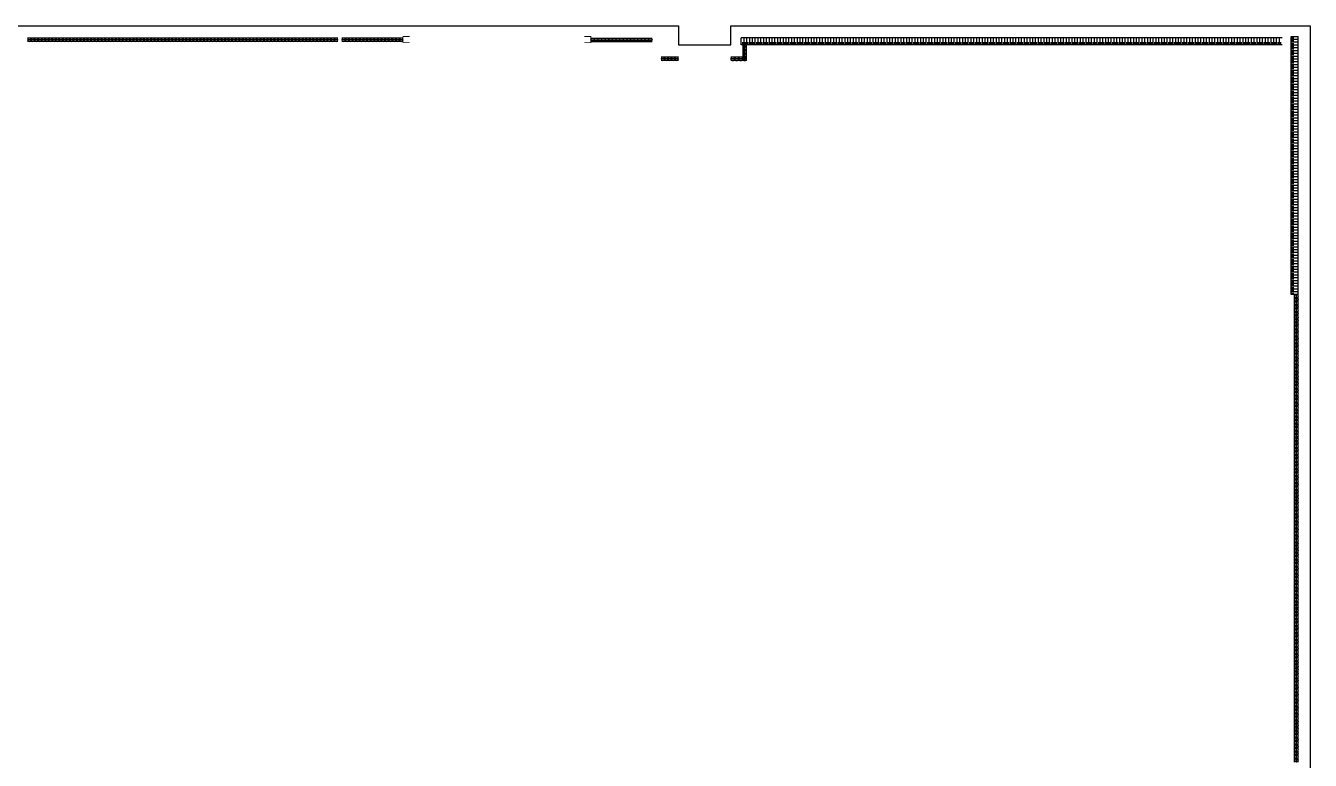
# Model space of a CAD drawing. Extents: x -1313754 to 847533, y 489853 to 941203.
# Drawn here: x -1164854 to -1128054, y 702170 to 723220 of the extents above; entities that cross this region are included whole.
import ezdxf

# ---------------------------------------------------------------- set-up
doc = ezdxf.new("R2010")
doc.units = 0
doc.header["$LTSCALE"] = 1000
doc.header["$MEASUREMENT"] = 0
doc.layers.get('Defpoints').update_dxf_attribs({"color": 210})
for name, color, linetype in [('99平面图例外参$0$A-HATCH-2', 251, 'Continuous'), ('A-HRAIL', 173, 'Continuous'), ('A-LIN-V', 9, 'Continuous'), ('A-SFCE', 30, 'Continuous'), ('DIM_SYMB', 3, 'Continuous')]:
    doc.layers.add(name, color=color, linetype=linetype)

# ---------------------------------------------------------------- blocks, each defined once
blk = doc.blocks.new('234234werwer')
at = {"layer": 'Defpoints'}
blk.add_lwpolyline([(530900, -99600), (556400, -99600), (556400, -100150), (557900, -100150), (557900, -99600), (583400, -99600), (583400, -100150), (584900, -100150), (584900, -99600), (610400, -99600), (610400, -100150), (611900, -100150), (611900, -99600), (628500, -99600), (628500, -183400)], dxfattribs=at)
blk = doc.blocks.new('3333')
at = {"layer": 'A-SFCE', "const_width": 20}
blk.add_lwpolyline([(-227064, 766320), (-227064, 766510), (-227244, 766510), (-227244, 766320)], dxfattribs=at)
blk = doc.blocks.new('99平面图例外参$0$$LinePat$填挖边坡')
at = {"color": 0}
for p, q in [((0, 0), (0, -1500)), ((300, 0), (300, -600))]:
    blk.add_line(p, q, dxfattribs=at)
at = {"layer": 'Defpoints', "color": 0}
blk.add_point((600, 0), dxfattribs=at)
blk = doc.blocks.new('99平面图例外参$0$$LinePat$圆环')
for points in [[(0, 150), (300, 150)], [(0, 0), (300, 0)], [(0, -150), (300, -150)]]:
    blk.add_lwpolyline(points)
at = {"color": 0}
blk.add_circle((150, 0), 150, dxfattribs=at)
blk = doc.blocks.new('34242343243')
at = {"layer": 'A-LIN-V'}
for p, q in [((-128858, 722870), (-144354, 722870)), ((-128604, 715520), (-128604, 722914)), ((-128404, 715520), (-128404, 722914)), ((-128858, 722670), (-144354, 722670)), ((-128404, 715520), (-128604, 715520))]:
    blk.add_line(p, q, dxfattribs=at)
at = {"layer": '99平面图例外参$0$A-HATCH-2', "color": 203, "yscale": 0.1333333333333333, "zscale": 0.1333333333333333}
for p, xscale, rotation in [((-144354, 722670), -0.1338169328393815, 179.9999999999118), ((-144274, 722670), -0.1338169328393815, 179.9999999999118), ((-144194, 722670), -0.1338169328393815, 179.9999999999118), ((-144113, 722670), -0.1338169328393815, 179.9999999999118), ((-144033, 722670), -0.1338169328393815, 179.9999999999118), ((-143953, 722670), -0.1338169328393815, 179.9999999999118), ((-143872, 722670), -0.1338169328393815, 179.9999999999118), ((-143792, 722670), -0.1338169328393815, 179.9999999999118), ((-143712, 722670), -0.1338169328393815, 179.9999999999118), ((-143632, 722670), -0.1338169328393815, 179.9999999999118), ((-143551, 722670), -0.1338169328393815, 179.9999999999118), ((-143471, 722670), -0.1338169328393815, 179.9999999999118), ((-143391, 722670), -0.1338169328393815, 179.9999999999118), ((-143310, 722670), -0.1338169328393815, 179.9999999999118), ((-143230, 722670), -0.1338169328393815, 179.9999999999118), ((-143150, 722670), -0.1338169328393815, 179.9999999999118), ((-143070, 722670), -0.1338169328393815, 179.9999999999118), ((-142989, 722670), -0.1338169328393815, 179.9999999999118), ((-142909, 722670), -0.1338169328393815, 179.9999999999118), ((-142829, 722670), -0.1338169328393815, 179.9999999999118), ((-142748, 722670), -0.1338169328393815, 179.9999999999118), ((-142668, 722670), -0.1338169328393815, 179.9999999999118), ((-142588, 722670), -0.1338169328393815, 179.9999999999118), ((-142508, 722670), -0.1338169328393815, 179.9999999999118), ((-142427, 722670), -0.1338169328393815, 179.9999999999118), ((-142347, 722670), -0.1338169328393815, 179.9999999999118), ((-142267, 722670), -0.1338169328393815, 179.9999999999118), ((-142186, 722670), -0.1338169328393815, 179.9999999999118), ((-142106, 722670), -0.1338169328393815, 179.9999999999118), ((-142026, 722670), -0.1338169328393815, 179.9999999999118), ((-141945, 722670), -0.1338169328393815, 179.9999999999118), ((-141865, 722670), -0.1338169328393815, 179.9999999999118), ((-141785, 722670), -0.1338169328393815, 179.9999999999118), ((-141705, 722670), -0.1338169328393815, 179.9999999999118), ((-141624, 722670), -0.1338169328393815, 179.9999999999118), ((-141544, 722670), -0.1338169328393815, 179.9999999999118), ((-141464, 722670), -0.1338169328393815, 179.9999999999118), ((-141383, 722670), -0.1338169328393815, 179.9999999999118), ((-141303, 722670), -0.1338169328393815, 179.9999999999118), ((-141223, 722670), -0.1338169328393815, 179.9999999999118), ((-141143, 722670), -0.1338169328393815, 179.9999999999118), ((-141062, 722670), -0.1338169328393815, 179.9999999999118), ((-140982, 722670), -0.1338169328393815, 179.9999999999118), ((-140902, 722670), -0.1338169328393815, 179.9999999999118), ((-140821, 722670), -0.1338169328393815, 179.9999999999118), ((-140741, 722670), -0.1338169328393815, 179.9999999999118), ((-140661, 722670), -0.1338169328393815, 179.9999999999118), ((-140581, 722670), -0.1338169328393815, 179.9999999999118), ((-140500, 722670), -0.1338169328393815, 179.9999999999118), ((-140420, 722670), -0.1338169328393815, 179.9999999999118), ((-140340, 722670), -0.1338169328393815, 179.9999999999118), ((-140259, 722670), -0.1338169328393815, 179.9999999999118), ((-140179, 722670), -0.1338169328393815, 179.9999999999118), ((-140099, 722670), -0.1338169328393815, 179.9999999999118), ((-140019, 722670), -0.1338169328393815, 179.9999999999118), ((-139938, 722670), -0.1338169328393815, 179.9999999999118), ((-139858, 722670), -0.1338169328393815, 179.9999999999118), ((-139778, 722670), -0.1338169328393815, 179.9999999999118), ((-139697, 722670), -0.1338169328393815, 179.9999999999118), ((-139617, 722670), -0.1338169328393815, 179.9999999999118), ((-139537, 722670), -0.1338169328393815, 179.9999999999118), ((-139456, 722670), -0.1338169328393815, 179.9999999999118), ((-139376, 722670), -0.1338169328393815, 179.9999999999118), ((-139296, 722670), -0.1338169328393815, 179.9999999999118), ((-139216, 722670), -0.1338169328393815, 179.9999999999118), ((-139135, 722670), -0.1338169328393815, 179.9999999999118), ((-139055, 722670), -0.1338169328393815, 179.9999999999118), ((-138975, 722670), -0.1338169328393815, 179.9999999999118), ((-138894, 722670), -0.1338169328393815, 179.9999999999118), ((-138814, 722670), -0.1338169328393815, 179.9999999999118), ((-138734, 722670), -0.1338169328393815, 179.9999999999118), ((-138654, 722670), -0.1338169328393815, 179.9999999999118), ((-138573, 722670), -0.1338169328393815, 179.9999999999118), ((-138493, 722670), -0.1338169328393815, 179.9999999999118), ((-138413, 722670), -0.1338169328393815, 179.9999999999118), ((-138332, 722670), -0.1338169328393815, 179.9999999999118), ((-138252, 722670), -0.1338169328393815, 179.9999999999118), ((-138172, 722670), -0.1338169328393815, 179.9999999999118), ((-138092, 722670), -0.1338169328393815, 179.9999999999118), ((-138011, 722670), -0.1338169328393815, 179.9999999999118), ((-137931, 722670), -0.1338169328393815, 179.9999999999118), ((-137851, 722670), -0.1338169328393815, 179.9999999999118), ((-137770, 722670), -0.1338169328393815, 179.9999999999118), ((-137690, 722670), -0.1338169328393815, 179.9999999999118), ((-137610, 722670), -0.1338169328393815, 179.9999999999118), ((-137530, 722670), -0.1338169328393815, 179.9999999999118), ((-137449, 722670), -0.1338169328393815, 179.9999999999118), ((-137369, 722670), -0.1338169328393815, 179.9999999999118), ((-137289, 722670), -0.1338169328393815, 179.9999999999118), ((-137208, 722670), -0.1338169328393815, 179.9999999999118), ((-137128, 722670), -0.1338169328393815, 179.9999999999118), ((-137048, 722670), -0.1338169328393815, 179.9999999999118), ((-136967, 722670), -0.1338169328393815, 179.9999999999118), ((-136887, 722670), -0.1338169328393815, 179.9999999999118), ((-136807, 722670), -0.1338169328393815, 179.9999999999118), ((-136727, 722670), -0.1338169328393815, 179.9999999999118), ((-136646, 722670), -0.1338169328393815, 179.9999999999118), ((-136566, 722670), -0.1338169328393815, 179.9999999999118), ((-136486, 722670), -0.1338169328393815, 179.9999999999118), ((-136405, 722670), -0.1338169328393815, 179.9999999999118), ((-136325, 722670), -0.1338169328393815, 179.9999999999118), ((-136245, 722670), -0.1338169328393815, 179.9999999999118), ((-136165, 722670), -0.1338169328393815, 179.9999999999118), ((-136084, 722670), -0.1338169328393815, 179.9999999999118), ((-136004, 722670), -0.1338169328393815, 179.9999999999118), ((-135924, 722670), -0.1338169328393815, 179.9999999999118), ((-135843, 722670), -0.1338169328393815, 179.9999999999118), ((-135763, 722670), -0.1338169328393815, 179.9999999999118), ((-135683, 722670), -0.1338169328393815, 179.9999999999118), ((-135603, 722670), -0.1338169328393815, 179.9999999999118), ((-135522, 722670), -0.1338169328393815, 179.9999999999118), ((-135442, 722670), -0.1338169328393815, 179.9999999999118), ((-135362, 722670), -0.1338169328393815, 179.9999999999118), ((-135281, 722670), -0.1338169328393815, 179.9999999999118), ((-135201, 722670), -0.1338169328393815, 179.9999999999118), ((-135121, 722670), -0.1338169328393815, 179.9999999999118), ((-135041, 722670), -0.1338169328393815, 179.9999999999118), ((-134960, 722670), -0.1338169328393815, 179.9999999999118), ((-134880, 722670), -0.1338169328393815, 179.9999999999118), ((-134800, 722670), -0.1338169328393815, 179.9999999999118), ((-134719, 722670), -0.1338169328393815, 179.9999999999118), ((-134639, 722670), -0.1338169328393815, 179.9999999999118), ((-134559, 722670), -0.1338169328393815, 179.9999999999118), ((-134478, 722670), -0.1338169328393815, 179.9999999999118), ((-134398, 722670), -0.1338169328393815, 179.9999999999118), ((-134318, 722670), -0.1338169328393815, 179.9999999999118), ((-134238, 722670), -0.1338169328393815, 179.9999999999118), ((-134157, 722670), -0.1338169328393815, 179.9999999999118), ((-134077, 722670), -0.1338169328393815, 179.9999999999118), ((-133997, 722670), -0.1338169328393815, 179.9999999999118), ((-133916, 722670), -0.1338169328393815, 179.9999999999118), ((-133836, 722670), -0.1338169328393815, 179.9999999999118), ((-133756, 722670), -0.1338169328393815, 179.9999999999118), ((-133676, 722670), -0.1338169328393815, 179.9999999999118), ((-133595, 722670), -0.1338169328393815, 179.9999999999118), ((-133515, 722670), -0.1338169328393815, 179.9999999999118), ((-133435, 722670), -0.1338169328393815, 179.9999999999118), ((-133354, 722670), -0.1338169328393815, 179.9999999999118), ((-133274, 722670), -0.1338169328393815, 179.9999999999118), ((-133194, 722670), -0.1338169328393815, 179.9999999999118), ((-133114, 722670), -0.1338169328393815, 179.9999999999118), ((-133033, 722670), -0.1338169328393815, 179.9999999999118), ((-132953, 722670), -0.1338169328393815, 179.9999999999118), ((-132873, 722670), -0.1338169328393815, 179.9999999999118), ((-132792, 722670), -0.1338169328393815, 179.9999999999118), ((-132712, 722670), -0.1338169328393815, 179.9999999999118), ((-132632, 722670), -0.1338169328393815, 179.9999999999118), ((-132552, 722670), -0.1338169328393815, 179.9999999999118), ((-132471, 722670), -0.1338169328393815, 179.9999999999118), ((-132391, 722670), -0.1338169328393815, 179.9999999999118), ((-132311, 722670), -0.1338169328393815, 179.9999999999118), ((-132230, 722670), -0.1338169328393815, 179.9999999999118), ((-132150, 722670), -0.1338169328393815, 179.9999999999118), ((-132070, 722670), -0.1338169328393815, 179.9999999999118), ((-131989, 722670), -0.1338169328393815, 179.9999999999118), ((-131909, 722670), -0.1338169328393815, 179.9999999999118), ((-131829, 722670), -0.1338169328393815, 179.9999999999118), ((-131749, 722670), -0.1338169328393815, 179.9999999999118), ((-131668, 722670), -0.1338169328393815, 179.9999999999118), ((-131588, 722670), -0.1338169328393815, 179.9999999999118), ((-131508, 722670), -0.1338169328393815, 179.9999999999118), ((-131427, 722670), -0.1338169328393815, 179.9999999999118), ((-131347, 722670), -0.1338169328393815, 179.9999999999118), ((-131267, 722670), -0.1338169328393815, 179.9999999999118), ((-131187, 722670), -0.1338169328393815, 179.9999999999118), ((-131106, 722670), -0.1338169328393815, 179.9999999999118), ((-131026, 722670), -0.1338169328393815, 179.9999999999118), ((-130946, 722670), -0.1338169328393815, 179.9999999999118), ((-130865, 722670), -0.1338169328393815, 179.9999999999118), ((-130785, 722670), -0.1338169328393815, 179.9999999999118), ((-130705, 722670), -0.1338169328393815, 179.9999999999118), ((-130625, 722670), -0.1338169328393815, 179.9999999999118), ((-130544, 722670), -0.1338169328393815, 179.9999999999118), ((-130464, 722670), -0.1338169328393815, 179.9999999999118), ((-130384, 722670), -0.1338169328393815, 179.9999999999118), ((-130303, 722670), -0.1338169328393815, 179.9999999999118), ((-130223, 722670), -0.1338169328393815, 179.9999999999118), ((-130143, 722670), -0.1338169328393815, 179.9999999999118), ((-130063, 722670), -0.1338169328393815, 179.9999999999118), ((-129982, 722670), -0.1338169328393815, 179.9999999999118), ((-129902, 722670), -0.1338169328393815, 179.9999999999118), ((-129822, 722670), -0.1338169328393815, 179.9999999999118), ((-129741, 722670), -0.1338169328393815, 179.9999999999118), ((-129661, 722670), -0.1338169328393815, 179.9999999999118), ((-129581, 722670), -0.1338169328393815, 179.9999999999118), ((-129501, 722670), -0.1338169328393815, 179.9999999999118), ((-129420, 722670), -0.1338169328393815, 179.9999999999118), ((-129340, 722670), -0.1338169328393815, 179.9999999999118), ((-129260, 722670), -0.1338169328393815, 179.9999999999118), ((-129179, 722670), -0.1338169328393815, 179.9999999999118), ((-129099, 722670), -0.1338169328393815, 179.9999999999118), ((-129019, 722670), -0.1338169328393815, 179.9999999999118), ((-128938, 722670), -0.1338169328393815, 179.9999999999118), ((-128604, 722914), -0.133949268261889, 89.9999999991862), ((-128604, 722834), -0.133949268261889, 89.9999999991862), ((-128604, 722753), -0.133949268261889, 89.9999999991862), ((-128604, 722673), -0.133949268261889, 89.9999999991862), ((-128604, 722593), -0.133949268261889, 89.9999999991862), ((-128604, 722512), -0.133949268261889, 89.9999999991862), ((-128604, 722432), -0.133949268261889, 89.9999999991862), ((-128604, 722351), -0.133949268261889, 89.9999999991862), ((-128604, 722271), -0.133949268261889, 89.9999999991862), ((-128604, 722191), -0.133949268261889, 89.9999999991862), ((-128604, 722110), -0.133949268261889, 89.9999999991862), ((-128604, 722030), -0.133949268261889, 89.9999999991862), ((-128604, 721950), -0.133949268261889, 89.9999999991862), ((-128604, 721869), -0.133949268261889, 89.9999999991862), ((-128604, 721789), -0.133949268261889, 89.9999999991862), ((-128604, 721708), -0.133949268261889, 89.9999999991862), ((-128604, 721628), -0.133949268261889, 89.9999999991862), ((-128604, 721548), -0.133949268261889, 89.9999999991862), ((-128604, 721467), -0.133949268261889, 89.9999999991862), ((-128604, 721387), -0.133949268261889, 89.9999999991862), ((-128604, 721307), -0.133949268261889, 89.9999999991862), ((-128604, 721226), -0.133949268261889, 89.9999999991862), ((-128604, 721146), -0.133949268261889, 89.9999999991862), ((-128604, 721065), -0.133949268261889, 89.9999999991862), ((-128604, 720985), -0.133949268261889, 89.9999999991862), ((-128604, 720905), -0.133949268261889, 89.9999999991862), ((-128604, 720824), -0.133949268261889, 89.9999999991862), ((-128604, 720744), -0.133949268261889, 89.9999999991862), ((-128604, 720664), -0.133949268261889, 89.9999999991862), ((-128604, 720583), -0.133949268261889, 89.9999999991862), ((-128604, 720503), -0.133949268261889, 89.9999999991862), ((-128604, 720423), -0.133949268261889, 89.9999999991862), ((-128604, 720342), -0.133949268261889, 89.9999999991862), ((-128604, 720262), -0.133949268261889, 89.9999999991862), ((-128604, 720181), -0.133949268261889, 89.9999999991862), ((-128604, 720101), -0.133949268261889, 89.9999999991862), ((-128604, 720021), -0.133949268261889, 89.9999999991862), ((-128604, 719940), -0.133949268261889, 89.9999999991862), ((-128604, 719860), -0.133949268261889, 89.9999999991862), ((-128604, 719780), -0.133949268261889, 89.9999999991862), ((-128604, 719699), -0.133949268261889, 89.9999999991862), ((-128604, 719619), -0.133949268261889, 89.9999999991862), ((-128604, 719538), -0.133949268261889, 89.9999999991862), ((-128604, 719458), -0.133949268261889, 89.9999999991862), ((-128604, 719378), -0.133949268261889, 89.9999999991862), ((-128604, 719297), -0.133949268261889, 89.9999999991862), ((-128604, 719217), -0.133949268261889, 89.9999999991862), ((-128604, 719137), -0.133949268261889, 89.9999999991862), ((-128604, 719056), -0.133949268261889, 89.9999999991862), ((-128604, 718976), -0.133949268261889, 89.9999999991862), ((-128604, 718896), -0.133949268261889, 89.9999999991862), ((-128604, 718815), -0.133949268261889, 89.9999999991862), ((-128604, 718735), -0.133949268261889, 89.9999999991862), ((-128604, 718654), -0.133949268261889, 89.9999999991862), ((-128604, 718574), -0.133949268261889, 89.9999999991862), ((-128604, 718494), -0.133949268261889, 89.9999999991862), ((-128604, 718413), -0.133949268261889, 89.9999999991862), ((-128604, 718333), -0.133949268261889, 89.9999999991862), ((-128604, 718253), -0.133949268261889, 89.9999999991862), ((-128604, 718172), -0.133949268261889, 89.9999999991862), ((-128604, 718092), -0.133949268261889, 89.9999999991862), ((-128604, 718011), -0.133949268261889, 89.9999999991862), ((-128604, 717931), -0.133949268261889, 89.9999999991862), ((-128604, 717851), -0.133949268261889, 89.9999999991862), ((-128604, 717770), -0.133949268261889, 89.9999999991862), ((-128604, 717690), -0.133949268261889, 89.9999999991862), ((-128604, 717610), -0.133949268261889, 89.9999999991862), ((-128604, 717529), -0.133949268261889, 89.9999999991862), ((-128604, 717449), -0.133949268261889, 89.9999999991862), ((-128604, 717368), -0.133949268261889, 89.9999999991862), ((-128604, 717288), -0.133949268261889, 89.9999999991862), ((-128604, 717208), -0.133949268261889, 89.9999999991862), ((-128604, 717127), -0.133949268261889, 89.9999999991862), ((-128604, 717047), -0.133949268261889, 89.9999999991862), ((-128604, 716967), -0.133949268261889, 89.9999999991862), ((-128604, 716886), -0.133949268261889, 89.9999999991862), ((-128604, 716806), -0.133949268261889, 89.9999999991862), ((-128604, 716726), -0.133949268261889, 89.9999999991862), ((-128604, 716645), -0.133949268261889, 89.9999999991862), ((-128604, 716565), -0.133949268261889, 89.9999999991862), ((-128604, 716484), -0.133949268261889, 89.9999999991862), ((-128604, 716404), -0.133949268261889, 89.9999999991862), ((-128604, 716324), -0.133949268261889, 89.9999999991862), ((-128604, 716243), -0.133949268261889, 89.9999999991862), ((-128604, 716163), -0.133949268261889, 89.9999999991862), ((-128604, 716083), -0.133949268261889, 89.9999999991862), ((-128604, 716002), -0.133949268261889, 89.9999999991862), ((-128604, 715922), -0.133949268261889, 89.9999999991862), ((-128604, 715841), -0.133949268261889, 89.9999999991862), ((-128604, 715761), -0.133949268261889, 89.9999999991862), ((-128604, 715681), -0.133949268261889, 89.9999999991862), ((-128604, 715600), -0.133949268261889, 89.9999999991862)]:
    blk.add_blockref('99平面图例外参$0$$LinePat$填挖边坡', p, dxfattribs=dict(at, xscale=xscale, rotation=rotation))
at = {"layer": 'A-HRAIL'}
for p, xscale, yscale, zscale, rotation in [((-164699, 722814), -0.3368181818181785, 0.3333333333333333, 0.3333333333333333, 359.9999999997967), ((-164598, 722814), -0.3368181818181785, 0.3333333333333333, 0.3333333333333333, 359.9999999997967), ((-164497, 722814), -0.3368181818181785, 0.3333333333333333, 0.3333333333333333, 359.9999999997967), ((-164396, 722814), -0.3368181818181785, 0.3333333333333333, 0.3333333333333333, 359.9999999997967), ((-164295, 722814), -0.3368181818181785, 0.3333333333333333, 0.3333333333333333, 359.9999999997967), ((-164194, 722814), -0.3368181818181785, 0.3333333333333333, 0.3333333333333333, 359.9999999997967), ((-164093, 722814), -0.3368181818181785, 0.3333333333333333, 0.3333333333333333, 359.9999999997967), ((-163992, 722814), -0.3368181818181785, 0.3333333333333333, 0.3333333333333333, 359.9999999997967), ((-163891, 722814), -0.3368181818181785, 0.3333333333333333, 0.3333333333333333, 359.9999999997967), ((-163790, 722814), -0.3368181818181785, 0.3333333333333333, 0.3333333333333333, 359.9999999997967), ((-163689, 722814), -0.3368181818181785, 0.3333333333333333, 0.3333333333333333, 359.9999999997967), ((-163588, 722814), -0.3368181818181785, 0.3333333333333333, 0.3333333333333333, 359.9999999997967), ((-163487, 722814), -0.3368181818181785, 0.3333333333333333, 0.3333333333333333, 359.9999999997967), ((-163386, 722814), -0.3368181818181785, 0.3333333333333333, 0.3333333333333333, 359.9999999997967), ((-163285, 722814), -0.3368181818181785, 0.3333333333333333, 0.3333333333333333, 359.9999999997967), ((-163183, 722814), -0.3368181818181785, 0.3333333333333333, 0.3333333333333333, 359.9999999997967), ((-163082, 722814), -0.3368181818181785, 0.3333333333333333, 0.3333333333333333, 359.9999999997967), ((-162981, 722814), -0.3368181818181785, 0.3333333333333333, 0.3333333333333333, 359.9999999997967), ((-162880, 722814), -0.3368181818181785, 0.3333333333333333, 0.3333333333333333, 359.9999999997967), ((-162779, 722814), -0.3368181818181785, 0.3333333333333333, 0.3333333333333333, 359.9999999997967), ((-162678, 722814), -0.3368181818181785, 0.3333333333333333, 0.3333333333333333, 359.9999999997967), ((-162577, 722814), -0.3368181818181785, 0.3333333333333333, 0.3333333333333333, 359.9999999997967), ((-162476, 722814), -0.3368181818181785, 0.3333333333333333, 0.3333333333333333, 359.9999999997967), ((-162375, 722814), -0.3368181818181785, 0.3333333333333333, 0.3333333333333333, 359.9999999997967), ((-162274, 722814), -0.3368181818181785, 0.3333333333333333, 0.3333333333333333, 359.9999999997967), ((-162173, 722814), -0.3368181818181785, 0.3333333333333333, 0.3333333333333333, 359.9999999997967), ((-162072, 722814), -0.3368181818181785, 0.3333333333333333, 0.3333333333333333, 359.9999999997967), ((-161971, 722814), -0.3368181818181785, 0.3333333333333333, 0.3333333333333333, 359.9999999997967), ((-161870, 722814), -0.3368181818181785, 0.3333333333333333, 0.3333333333333333, 359.9999999997967), ((-161769, 722814), -0.3368181818181785, 0.3333333333333333, 0.3333333333333333, 359.9999999997967), ((-161668, 722814), -0.3368181818181785, 0.3333333333333333, 0.3333333333333333, 359.9999999997967), ((-161567, 722814), -0.3368181818181785, 0.3333333333333333, 0.3333333333333333, 359.9999999997967), ((-161466, 722814), -0.3368181818181785, 0.3333333333333333, 0.3333333333333333, 359.9999999997967), ((-161365, 722814), -0.3368181818181785, 0.3333333333333333, 0.3333333333333333, 359.9999999997967), ((-161264, 722814), -0.3368181818181785, 0.3333333333333333, 0.3333333333333333, 359.9999999997967), ((-161163, 722814), -0.3368181818181785, 0.3333333333333333, 0.3333333333333333, 359.9999999997967), ((-161062, 722814), -0.3368181818181785, 0.3333333333333333, 0.3333333333333333, 359.9999999997967), ((-160960, 722814), -0.3368181818181785, 0.3333333333333333, 0.3333333333333333, 359.9999999997967), ((-160859, 722814), -0.3368181818181785, 0.3333333333333333, 0.3333333333333333, 359.9999999997967), ((-160758, 722814), -0.3368181818181785, 0.3333333333333333, 0.3333333333333333, 359.9999999997967), ((-160657, 722814), -0.3368181818181785, 0.3333333333333333, 0.3333333333333333, 359.9999999997967), ((-160556, 722814), -0.3368181818181785, 0.3333333333333333, 0.3333333333333333, 359.9999999997967), ((-160455, 722814), -0.3368181818181785, 0.3333333333333333, 0.3333333333333333, 359.9999999997967), ((-160354, 722814), -0.3368181818181785, 0.3333333333333333, 0.3333333333333333, 359.9999999997967), ((-160253, 722814), -0.3368181818181785, 0.3333333333333333, 0.3333333333333333, 359.9999999997967), ((-160152, 722814), -0.3368181818181785, 0.3333333333333333, 0.3333333333333333, 359.9999999997967), ((-160051, 722814), -0.3368181818181785, 0.3333333333333333, 0.3333333333333333, 359.9999999997967), ((-159950, 722814), -0.3368181818181785, 0.3333333333333333, 0.3333333333333333, 359.9999999997967), ((-159849, 722814), -0.3368181818181785, 0.3333333333333333, 0.3333333333333333, 359.9999999997967), ((-159748, 722814), -0.3368181818181785, 0.3333333333333333, 0.3333333333333333, 359.9999999997967), ((-159647, 722814), -0.3368181818181785, 0.3333333333333333, 0.3333333333333333, 359.9999999997967), ((-159546, 722814), -0.3368181818181785, 0.3333333333333333, 0.3333333333333333, 359.9999999997967), ((-159445, 722814), -0.3368181818181785, 0.3333333333333333, 0.3333333333333333, 359.9999999997967), ((-159344, 722814), -0.3368181818181785, 0.3333333333333333, 0.3333333333333333, 359.9999999997967), ((-159243, 722814), -0.3368181818181785, 0.3333333333333333, 0.3333333333333333, 359.9999999997967), ((-159142, 722814), -0.3368181818181785, 0.3333333333333333, 0.3333333333333333, 359.9999999997967), ((-159041, 722814), -0.3368181818181785, 0.3333333333333333, 0.3333333333333333, 359.9999999997967), ((-158940, 722814), -0.3368181818181785, 0.3333333333333333, 0.3333333333333333, 359.9999999997967), ((-158839, 722814), -0.3368181818181785, 0.3333333333333333, 0.3333333333333333, 359.9999999997967), ((-158737, 722814), -0.3368181818181785, 0.3333333333333333, 0.3333333333333333, 359.9999999997967), ((-158636, 722814), -0.3368181818181785, 0.3333333333333333, 0.3333333333333333, 359.9999999997967), ((-158535, 722814), -0.3368181818181785, 0.3333333333333333, 0.3333333333333333, 359.9999999997967), ((-158434, 722814), -0.3368181818181785, 0.3333333333333333, 0.3333333333333333, 359.9999999997967), ((-158333, 722814), -0.3368181818181785, 0.3333333333333333, 0.3333333333333333, 359.9999999997967), ((-158232, 722814), -0.3368181818181785, 0.3333333333333333, 0.3333333333333333, 359.9999999997967), ((-158131, 722814), -0.3368181818181785, 0.3333333333333333, 0.3333333333333333, 359.9999999997967), ((-158030, 722814), -0.3368181818181785, 0.3333333333333333, 0.3333333333333333, 359.9999999997967), ((-157929, 722814), -0.3368181818181785, 0.3333333333333333, 0.3333333333333333, 359.9999999997967), ((-157828, 722814), -0.3368181818181785, 0.3333333333333333, 0.3333333333333333, 359.9999999997967), ((-157727, 722814), -0.3368181818181785, 0.3333333333333333, 0.3333333333333333, 359.9999999997967), ((-157626, 722814), -0.3368181818181785, 0.3333333333333333, 0.3333333333333333, 359.9999999997967), ((-157525, 722814), -0.3368181818181785, 0.3333333333333333, 0.3333333333333333, 359.9999999997967), ((-157424, 722814), -0.3368181818181785, 0.3333333333333333, 0.3333333333333333, 359.9999999997967), ((-157323, 722814), -0.3368181818181785, 0.3333333333333333, 0.3333333333333333, 359.9999999997967), ((-157222, 722814), -0.3368181818181785, 0.3333333333333333, 0.3333333333333333, 359.9999999997967), ((-157121, 722814), -0.3368181818181785, 0.3333333333333333, 0.3333333333333333, 359.9999999997967), ((-157020, 722814), -0.3368181818181785, 0.3333333333333333, 0.3333333333333333, 359.9999999997967), ((-156919, 722814), -0.3368181818181785, 0.3333333333333333, 0.3333333333333333, 359.9999999997967), ((-156818, 722814), -0.3368181818181785, 0.3333333333333333, 0.3333333333333333, 359.9999999997967), ((-156717, 722814), -0.3368181818181785, 0.3333333333333333, 0.3333333333333333, 359.9999999997967), ((-156616, 722814), -0.3368181818181785, 0.3333333333333333, 0.3333333333333333, 359.9999999997967), ((-156514, 722814), -0.3368181818181785, 0.3333333333333333, 0.3333333333333333, 359.9999999997967), ((-156413, 722814), -0.3368181818181785, 0.3333333333333333, 0.3333333333333333, 359.9999999997967), ((-156312, 722814), -0.3368181818181785, 0.3333333333333333, 0.3333333333333333, 359.9999999997967), ((-156211, 722814), -0.3368181818181785, 0.3333333333333333, 0.3333333333333333, 359.9999999997967), ((-156110, 722814), -0.3368181818181785, 0.3333333333333333, 0.3333333333333333, 359.9999999997967), ((-156009, 722814), -0.3368181818181785, 0.3333333333333333, 0.3333333333333333, 359.9999999997967), ((-155908, 722814), -0.3368181818181785, 0.3333333333333333, 0.3333333333333333, 359.9999999997967), ((-155697, 722814), -0.3444734679432198, 0.3333333333333333, 0.3333333333333333, 359.999999999795), ((-155593, 722814), -0.3444734679432198, 0.3333333333333333, 0.3333333333333333, 359.999999999795), ((-155490, 722814), -0.3444734679432198, 0.3333333333333333, 0.3333333333333333, 359.999999999795), ((-155387, 722814), -0.3444734679432198, 0.3333333333333333, 0.3333333333333333, 359.999999999795), ((-155283, 722814), -0.3444734679432198, 0.3333333333333333, 0.3333333333333333, 359.999999999795), ((-155180, 722814), -0.3444734679432198, 0.3333333333333333, 0.3333333333333333, 359.999999999795), ((-155077, 722814), -0.3444734679432198, 0.3333333333333333, 0.3333333333333333, 359.999999999795), ((-154973, 722814), -0.3444734679432198, 0.3333333333333333, 0.3333333333333333, 359.999999999795), ((-154870, 722814), -0.3444734679432198, 0.3333333333333333, 0.3333333333333333, 359.999999999795), ((-154767, 722814), -0.3444734679432198, 0.3333333333333333, 0.3333333333333333, 359.999999999795), ((-154663, 722814), -0.3444734679432198, 0.3333333333333333, 0.3333333333333333, 359.999999999795), ((-154560, 722814), -0.3444734679432198, 0.3333333333333333, 0.3333333333333333, 359.999999999795), ((-154457, 722814), -0.3444734679432198, 0.3333333333333333, 0.3333333333333333, 359.999999999795), ((-154353, 722814), -0.3444734679432198, 0.3333333333333333, 0.3333333333333333, 359.999999999795), ((-154250, 722814), -0.3444734679432198, 0.3333333333333333, 0.3333333333333333, 359.999999999795), ((-154147, 722814), -0.3444734679432198, 0.3333333333333333, 0.3333333333333333, 359.999999999795), ((-154043, 722814), -0.3444734679432198, 0.3333333333333333, 0.3333333333333333, 359.999999999795), ((-148665, 722814), 0.3444734679294839, 0.3333333333333333, 0.3333333333333333, 2.050220548543992e-10), ((-148562, 722814), 0.3444734679294839, 0.3333333333333333, 0.3333333333333333, 2.050220548543992e-10), ((-148458, 722814), 0.3444734679294839, 0.3333333333333333, 0.3333333333333333, 2.050220548543992e-10), ((-148355, 722814), 0.3444734679294839, 0.3333333333333333, 0.3333333333333333, 2.050220548543992e-10), ((-148252, 722814), 0.3444734679294839, 0.3333333333333333, 0.3333333333333333, 2.050220548543992e-10), ((-148148, 722814), 0.3444734679294839, 0.3333333333333333, 0.3333333333333333, 2.050220548543992e-10), ((-148045, 722814), 0.3444734679294839, 0.3333333333333333, 0.3333333333333333, 2.050220548543992e-10), ((-147942, 722814), 0.3444734679294839, 0.3333333333333333, 0.3333333333333333, 2.050220548543992e-10), ((-147838, 722814), 0.3444734679294839, 0.3333333333333333, 0.3333333333333333, 2.050220548543992e-10), ((-147735, 722814), 0.3444734679294839, 0.3333333333333333, 0.3333333333333333, 2.050220548543992e-10), ((-147632, 722814), 0.3444734679294839, 0.3333333333333333, 0.3333333333333333, 2.050220548543992e-10), ((-147528, 722814), 0.3444734679294839, 0.3333333333333333, 0.3333333333333333, 2.050220548543992e-10), ((-147425, 722814), 0.3444734679294839, 0.3333333333333333, 0.3333333333333333, 2.050220548543992e-10), ((-147322, 722814), 0.3444734679294839, 0.3333333333333333, 0.3333333333333333, 2.050220548543992e-10), ((-147218, 722814), 0.3444734679294839, 0.3333333333333333, 0.3333333333333333, 2.050220548543992e-10), ((-147115, 722814), 0.3444734679294839, 0.3333333333333333, 0.3333333333333333, 2.050220548543992e-10), ((-147012, 722814), 0.3444734679294839, 0.3333333333333333, 0.3333333333333333, 2.050220548543992e-10), ((-144254, 722620), -0.3333333089176255, 0.3333333333333333, 0.3333333333333333, 270), ((-144254, 722520), -0.3333333089176255, 0.3333333333333333, 0.3333333333333333, 270), ((-144254, 722420), -0.3333333089176255, 0.3333333333333333, 0.3333333333333333, 270), ((-144254, 722320), -0.3333333089176255, 0.3333333333333333, 0.3333333333333333, 270), ((-144254, 722220), -0.3333333089176255, 0.3333333333333333, 0.3333333333333333, 270), ((-128454, 715420), 0.3333333333304609, 0.3333333333304609, 0.3333333333304609, 90), ((-128454, 715320), 0.3333333333304609, 0.3333333333304609, 0.3333333333304609, 90), ((-128454, 715220), 0.3333333333304609, 0.3333333333304609, 0.3333333333304609, 90), ((-128454, 715120), 0.3333333333304609, 0.3333333333304609, 0.3333333333304609, 90), ((-128454, 715020), 0.3333333333304609, 0.3333333333304609, 0.3333333333304609, 90), ((-128454, 714920), 0.3333333333304609, 0.3333333333304609, 0.3333333333304609, 90), ((-128454, 714820), 0.3333333333304609, 0.3333333333304609, 0.3333333333304609, 90), ((-128454, 714720), 0.3333333333304609, 0.3333333333304609, 0.3333333333304609, 90), ((-128454, 714620), 0.3333333333304609, 0.3333333333304609, 0.3333333333304609, 90), ((-128454, 714520), 0.3333333333304609, 0.3333333333304609, 0.3333333333304609, 90), ((-128454, 714420), 0.3333333333304609, 0.3333333333304609, 0.3333333333304609, 90), ((-128454, 714320), 0.3333333333304609, 0.3333333333304609, 0.3333333333304609, 90), ((-128454, 714220), 0.3333333333304609, 0.3333333333304609, 0.3333333333304609, 90), ((-128454, 714120), 0.3333333333304609, 0.3333333333304609, 0.3333333333304609, 90), ((-128454, 714020), 0.3333333333304609, 0.3333333333304609, 0.3333333333304609, 90), ((-128454, 713920), 0.3333333333304609, 0.3333333333304609, 0.3333333333304609, 90), ((-128454, 713820), 0.3333333333304609, 0.3333333333304609, 0.3333333333304609, 90), ((-128454, 713720), 0.3333333333304609, 0.3333333333304609, 0.3333333333304609, 90), ((-128454, 713620), 0.3333333333304609, 0.3333333333304609, 0.3333333333304609, 90), ((-128454, 713520), 0.3333333333304609, 0.3333333333304609, 0.3333333333304609, 90), ((-128454, 713420), 0.3333333333304609, 0.3333333333304609, 0.3333333333304609, 90), ((-128454, 713320), 0.3333333333304609, 0.3333333333304609, 0.3333333333304609, 90), ((-128454, 713220), 0.3333333333304609, 0.3333333333304609, 0.3333333333304609, 90), ((-128454, 713120), 0.3333333333304609, 0.3333333333304609, 0.3333333333304609, 90), ((-128454, 713020), 0.3333333333304609, 0.3333333333304609, 0.3333333333304609, 90), ((-128454, 712920), 0.3333333333304609, 0.3333333333304609, 0.3333333333304609, 90), ((-128454, 712820), 0.3333333333304609, 0.3333333333304609, 0.3333333333304609, 90), ((-128454, 712720), 0.3333333333304609, 0.3333333333304609, 0.3333333333304609, 90), ((-128454, 712620), 0.3333333333304609, 0.3333333333304609, 0.3333333333304609, 90), ((-128454, 712520), 0.3333333333304609, 0.3333333333304609, 0.3333333333304609, 90), ((-128454, 712420), 0.3333333333304609, 0.3333333333304609, 0.3333333333304609, 90), ((-128454, 712320), 0.3333333333304609, 0.3333333333304609, 0.3333333333304609, 90), ((-128454, 712220), 0.3333333333304609, 0.3333333333304609, 0.3333333333304609, 90), ((-128454, 712120), 0.3333333333304609, 0.3333333333304609, 0.3333333333304609, 90), ((-128454, 712020), 0.3333333333304609, 0.3333333333304609, 0.3333333333304609, 90), ((-128454, 711920), 0.3333333333304609, 0.3333333333304609, 0.3333333333304609, 90), ((-128454, 711820), 0.3333333333304609, 0.3333333333304609, 0.3333333333304609, 90), ((-128454, 711720), 0.3333333333304609, 0.3333333333304609, 0.3333333333304609, 90), ((-128454, 711620), 0.3333333333304609, 0.3333333333304609, 0.3333333333304609, 90), ((-128454, 711520), 0.3333333333304609, 0.3333333333304609, 0.3333333333304609, 90), ((-128454, 711420), 0.3333333333304609, 0.3333333333304609, 0.3333333333304609, 90), ((-128454, 711320), 0.3333333333304609, 0.3333333333304609, 0.3333333333304609, 90), ((-128454, 711220), 0.3333333333304609, 0.3333333333304609, 0.3333333333304609, 90), ((-128454, 711120), 0.3333333333304609, 0.3333333333304609, 0.3333333333304609, 90), ((-128454, 711020), 0.3333333333304609, 0.3333333333304609, 0.3333333333304609, 90), ((-128454, 710920), 0.3333333333304609, 0.3333333333304609, 0.3333333333304609, 90), ((-128454, 710820), 0.3333333333304609, 0.3333333333304609, 0.3333333333304609, 90), ((-128454, 710720), 0.3333333333304609, 0.3333333333304609, 0.3333333333304609, 90), ((-128454, 710620), 0.3333333333304609, 0.3333333333304609, 0.3333333333304609, 90), ((-128454, 710520), 0.3333333333304609, 0.3333333333304609, 0.3333333333304609, 90), ((-128454, 710420), 0.3333333333304609, 0.3333333333304609, 0.3333333333304609, 90), ((-128454, 710320), 0.3333333333304609, 0.3333333333304609, 0.3333333333304609, 90), ((-128454, 710220), 0.3333333333304609, 0.3333333333304609, 0.3333333333304609, 90), ((-128454, 710120), 0.3333333333304609, 0.3333333333304609, 0.3333333333304609, 90), ((-128454, 710020), 0.3333333333304609, 0.3333333333304609, 0.3333333333304609, 90), ((-128454, 709920), 0.3333333333304609, 0.3333333333304609, 0.3333333333304609, 90), ((-128454, 709820), 0.3333333333304609, 0.3333333333304609, 0.3333333333304609, 90), ((-128454, 709720), 0.3333333333304609, 0.3333333333304609, 0.3333333333304609, 90), ((-128454, 709620), 0.3333333333304609, 0.3333333333304609, 0.3333333333304609, 90), ((-128454, 709520), 0.3333333333304609, 0.3333333333304609, 0.3333333333304609, 90), ((-128454, 709420), 0.3333333333304609, 0.3333333333304609, 0.3333333333304609, 90), ((-128454, 709320), 0.3333333333304609, 0.3333333333304609, 0.3333333333304609, 90), ((-128454, 709220), 0.3333333333304609, 0.3333333333304609, 0.3333333333304609, 90), ((-128454, 709120), 0.3333333333304609, 0.3333333333304609, 0.3333333333304609, 90), ((-128454, 709020), 0.3333333333304609, 0.3333333333304609, 0.3333333333304609, 90), ((-128454, 708920), 0.3333333333304609, 0.3333333333304609, 0.3333333333304609, 90), ((-128454, 708820), 0.3333333333304609, 0.3333333333304609, 0.3333333333304609, 90), ((-128454, 708720), 0.3333333333304609, 0.3333333333304609, 0.3333333333304609, 90), ((-128454, 708620), 0.3333333333304609, 0.3333333333304609, 0.3333333333304609, 90), ((-128454, 708520), 0.3333333333304609, 0.3333333333304609, 0.3333333333304609, 90), ((-128454, 708420), 0.3333333333304609, 0.3333333333304609, 0.3333333333304609, 90), ((-128454, 708320), 0.3333333333304609, 0.3333333333304609, 0.3333333333304609, 90), ((-128454, 708220), 0.3333333333304609, 0.3333333333304609, 0.3333333333304609, 90), ((-128454, 708120), 0.3333333333304609, 0.3333333333304609, 0.3333333333304609, 90), ((-128454, 708020), 0.3333333333304609, 0.3333333333304609, 0.3333333333304609, 90), ((-128454, 707920), 0.3333333333304609, 0.3333333333304609, 0.3333333333304609, 90), ((-128454, 707820), 0.3333333333304609, 0.3333333333304609, 0.3333333333304609, 90), ((-128454, 707720), 0.3333333333304609, 0.3333333333304609, 0.3333333333304609, 90), ((-128454, 707620), 0.3333333333304609, 0.3333333333304609, 0.3333333333304609, 90), ((-128454, 707520), 0.3333333333304609, 0.3333333333304609, 0.3333333333304609, 90), ((-128454, 707420), 0.3333333333304609, 0.3333333333304609, 0.3333333333304609, 90), ((-128454, 707320), 0.3333333333304609, 0.3333333333304609, 0.3333333333304609, 90), ((-128454, 707220), 0.3333333333304609, 0.3333333333304609, 0.3333333333304609, 90), ((-128454, 707120), 0.3333333333304609, 0.3333333333304609, 0.3333333333304609, 90), ((-128454, 707020), 0.3333333333304609, 0.3333333333304609, 0.3333333333304609, 90), ((-128454, 706920), 0.3333333333304609, 0.3333333333304609, 0.3333333333304609, 90), ((-128454, 706820), 0.3333333333304609, 0.3333333333304609, 0.3333333333304609, 90), ((-128454, 706720), 0.3333333333304609, 0.3333333333304609, 0.3333333333304609, 90), ((-128454, 706620), 0.3333333333304609, 0.3333333333304609, 0.3333333333304609, 90), ((-128454, 706520), 0.3333333333304609, 0.3333333333304609, 0.3333333333304609, 90), ((-128454, 706420), 0.3333333333304609, 0.3333333333304609, 0.3333333333304609, 90), ((-128454, 706320), 0.3333333333304609, 0.3333333333304609, 0.3333333333304609, 90), ((-128454, 706220), 0.3333333333304609, 0.3333333333304609, 0.3333333333304609, 90), ((-128454, 706120), 0.3333333333304609, 0.3333333333304609, 0.3333333333304609, 90), ((-128454, 706020), 0.3333333333304609, 0.3333333333304609, 0.3333333333304609, 90), ((-128454, 705920), 0.3333333333304609, 0.3333333333304609, 0.3333333333304609, 90), ((-128454, 705820), 0.3333333333304609, 0.3333333333304609, 0.3333333333304609, 90), ((-128454, 705720), 0.3333333333304609, 0.3333333333304609, 0.3333333333304609, 90), ((-128454, 705620), 0.3333333333304609, 0.3333333333304609, 0.3333333333304609, 90), ((-128454, 705520), 0.3333333333304609, 0.3333333333304609, 0.3333333333304609, 90), ((-128454, 705420), 0.3333333333304609, 0.3333333333304609, 0.3333333333304609, 90), ((-128454, 705320), 0.3333333333304609, 0.3333333333304609, 0.3333333333304609, 90), ((-128454, 705220), 0.3333333333304609, 0.3333333333304609, 0.3333333333304609, 90), ((-128454, 705120), 0.3333333333304609, 0.3333333333304609, 0.3333333333304609, 90), ((-128454, 705020), 0.3333333333304609, 0.3333333333304609, 0.3333333333304609, 90), ((-128454, 704920), 0.3333333333304609, 0.3333333333304609, 0.3333333333304609, 90), ((-128454, 704820), 0.3333333333304609, 0.3333333333304609, 0.3333333333304609, 90), ((-128454, 704720), 0.3333333333304609, 0.3333333333304609, 0.3333333333304609, 90), ((-128454, 704620), 0.3333333333304609, 0.3333333333304609, 0.3333333333304609, 90), ((-128454, 704520), 0.3333333333304609, 0.3333333333304609, 0.3333333333304609, 90), ((-128454, 704420), 0.3333333333304609, 0.3333333333304609, 0.3333333333304609, 90), ((-128454, 704320), 0.3333333333304609, 0.3333333333304609, 0.3333333333304609, 90), ((-128454, 704220), 0.3333333333304609, 0.3333333333304609, 0.3333333333304609, 90), ((-128454, 704120), 0.3333333333304609, 0.3333333333304609, 0.3333333333304609, 90), ((-128454, 704020), 0.3333333333304609, 0.3333333333304609, 0.3333333333304609, 90), ((-128454, 703920), 0.3333333333304609, 0.3333333333304609, 0.3333333333304609, 90), ((-128454, 703820), 0.3333333333304609, 0.3333333333304609, 0.3333333333304609, 90), ((-128454, 703720), 0.3333333333304609, 0.3333333333304609, 0.3333333333304609, 90), ((-128454, 703620), 0.3333333333304609, 0.3333333333304609, 0.3333333333304609, 90), ((-128454, 703520), 0.3333333333304609, 0.3333333333304609, 0.3333333333304609, 90), ((-128454, 703420), 0.3333333333304609, 0.3333333333304609, 0.3333333333304609, 90), ((-128454, 703320), 0.3333333333304609, 0.3333333333304609, 0.3333333333304609, 90), ((-128454, 703220), 0.3333333333304609, 0.3333333333304609, 0.3333333333304609, 90), ((-128454, 703120), 0.3333333333304609, 0.3333333333304609, 0.3333333333304609, 90), ((-128454, 703020), 0.3333333333304609, 0.3333333333304609, 0.3333333333304609, 90), ((-128454, 702920), 0.3333333333304609, 0.3333333333304609, 0.3333333333304609, 90), ((-128454, 702820), 0.3333333333304609, 0.3333333333304609, 0.3333333333304609, 90), ((-128454, 702720), 0.3333333333304609, 0.3333333333304609, 0.3333333333304609, 90), ((-128454, 702620), 0.3333333333304609, 0.3333333333304609, 0.3333333333304609, 90), ((-128454, 702520), 0.3333333333304609, 0.3333333333304609, 0.3333333333304609, 90), ((-128454, 702420), 0.3333333333304609, 0.3333333333304609, 0.3333333333304609, 90), ((-128454, 702320), 0.3333333333304609, 0.3333333333304609, 0.3333333333304609, 90), ((-128454, 702220), 0.3333333333304609, 0.3333333333304609, 0.3333333333304609, 90), ((-128454, 702120), 0.3333333333304609, 0.3333333333304609, 0.3333333333304609, 90)]:
    blk.add_blockref('99平面图例外参$0$$LinePat$圆环', p, dxfattribs=dict(at, xscale=xscale, yscale=yscale, zscale=zscale, rotation=rotation))
at = {"layer": 'A-HRAIL', "yscale": 0.3333333333333333, "zscale": 0.3333333333333333}
for p, xscale in [((-146554, 722270), -0.3333327849077565), ((-146454, 722270), -0.3333327849077565), ((-146354, 722270), -0.3333327849077565), ((-146254, 722270), -0.3333327849077565), ((-146154, 722270), -0.3333327849077565), ((-144542, 722270), -0.3749999999076196), ((-144429, 722270), -0.3749999999076196), ((-144317, 722270), -0.3749999999076196), ((-144204, 722270), -0.3749999999076196)]:
    blk.add_blockref('99平面图例外参$0$$LinePat$圆环', p, dxfattribs=dict(at, xscale=xscale))
at = {"layer": 'A-SFCE', "rotation": 90}
blk.add_blockref('3333', (612467, 949974), dxfattribs=at)
at = {"layer": 'A-SFCE', "xscale": -1, "rotation": 270}
blk.add_blockref('3333', (-915175, 949974), dxfattribs=at)

msp = doc.modelspace()

# ---------------------------------------------------------------- block references
msp.add_blockref('234234werwer', (-1756554.3, 822820))
at = {"layer": 'DIM_SYMB'}
msp.add_blockref('34242343243', (-1000000, 0), dxfattribs=at)

doc.saveas('drawing.dxf')
